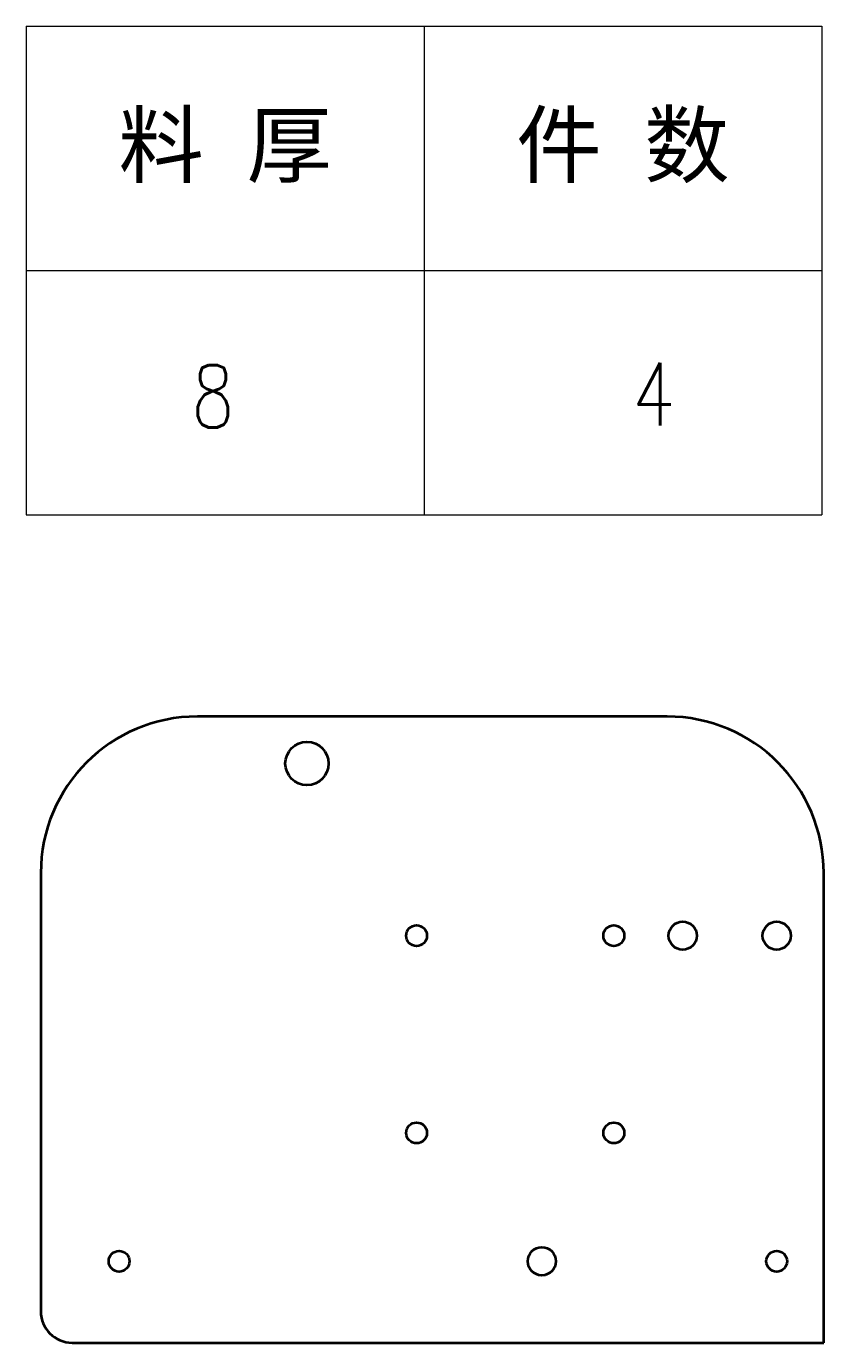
# Model space of a CAD drawing. Header units: millimetres. Extents: x 1333 to 190452, y -42879 to -5704.
# Drawn here: x 173980.2 to 174234.8, y -17076.6 to -16656.1 of the extents above; entities that cross this region are included whole.
import ezdxf
from ezdxf.enums import TextEntityAlignment as Align

# ---------------------------------------------------------------- set-up
doc = ezdxf.new("R2010")
doc.units = ezdxf.units.MM
doc.header["$LTSCALE"] = 0.5
doc.layers.add('标注线', color=3, linetype='Continuous', lineweight=18)
doc.styles.add('DIM', font='romans.shx', dxfattribs={"width": 0.8, "bigfont": 'bigfont.shx'})
doc.styles.get("Standard").update_dxf_attribs({"font": 'simplex.shx'})

# ---------------------------------------------------------------- blocks, each defined once
blk = doc.blocks.new('*T483')
at = {"color": 0, "linetype": 'ByBlock', "lineweight": -2, "transparency": 16777216}
for p, q in [((0, 0), (127, 0)), ((0, 0), (0, -78)), ((63.5, 0), (63.5, -78)), ((127, 0), (127, -78)), ((0, -39), (127, -39)), ((0, -78), (127, -78))]:
    blk.add_line(p, q, dxfattribs=at)
at = {"color": 0, "transparency": 16777216, "char_height": 10, "width": 60.5, "attachment_point": 5}
for s, insert in [('{\\fSimSun|b0|i0|c134|p2;料 厚}', (31.75, -19.5)), ('{\\fSimSun|b0|i0|c134|p2;件 数}', (95.25, -19.5))]:
    blk.add_mtext(s, dxfattribs=dict(at, insert=insert))
blk = doc.blocks.new('拆图参数')
blk.add_blockref('*T483', (-63.5, 78))
at = {"style": 'DIM', "width": 0.8}
blk.add_attdef('6', text='', height=10, dxfattribs=at).set_placement((-37.13, 18.91), align=Align.MIDDLE_LEFT)
blk.add_attdef('1', text='', height=10, dxfattribs=at).set_placement((36.65, 19.27), align=Align.MIDDLE_CENTER)

msp = doc.modelspace()

# ---------------------------------------------------------------- linework, layer by layer
at = {"color": 7, "lineweight": 35}
for p, q in [((174184.815, -16876.567), (174034.815, -16876.567)), ((173984.815, -16926.567), (173984.815, -17066.567)), ((174234.815, -17076.567), (174234.815, -16926.567)), ((173994.815, -17076.567), (174234.815, -17076.567))]:
    msp.add_line(p, q, dxfattribs=at)
for centre, radius in [((174069.815, -16891.567), 6.918), ((174104.815, -16946.567), 3.324), ((174167.815, -16946.567), 3.324), ((174189.815, -16946.567), 4.5), ((174219.815, -16946.567), 4.5), ((174104.815, -17009.567), 3.324), ((174167.815, -17009.567), 3.324), ((174009.815, -17050.567), 3.324), ((174144.815, -17050.567), 4.5), ((174219.815, -17050.567), 3.324)]:
    msp.add_circle(centre, radius, dxfattribs=at)
for centre, radius, start, end in [((174034.815, -16926.567), 50, 90, 179.99999), ((174184.815, -16926.567), 50, 360, 90), ((173994.815, -17066.567), 10, 180.00001, 270)]:
    msp.add_arc(centre, radius, start, end, dxfattribs=at)

# ---------------------------------------------------------------- block references
at = {"layer": '标注线', "xscale": 2, "yscale": 2, "zscale": 2}
msp.add_blockref('拆图参数', (174107.193, -16812.116), dxfattribs=at).add_auto_attribs({'1': '4', '6': '8'})

doc.saveas('drawing.dxf')
